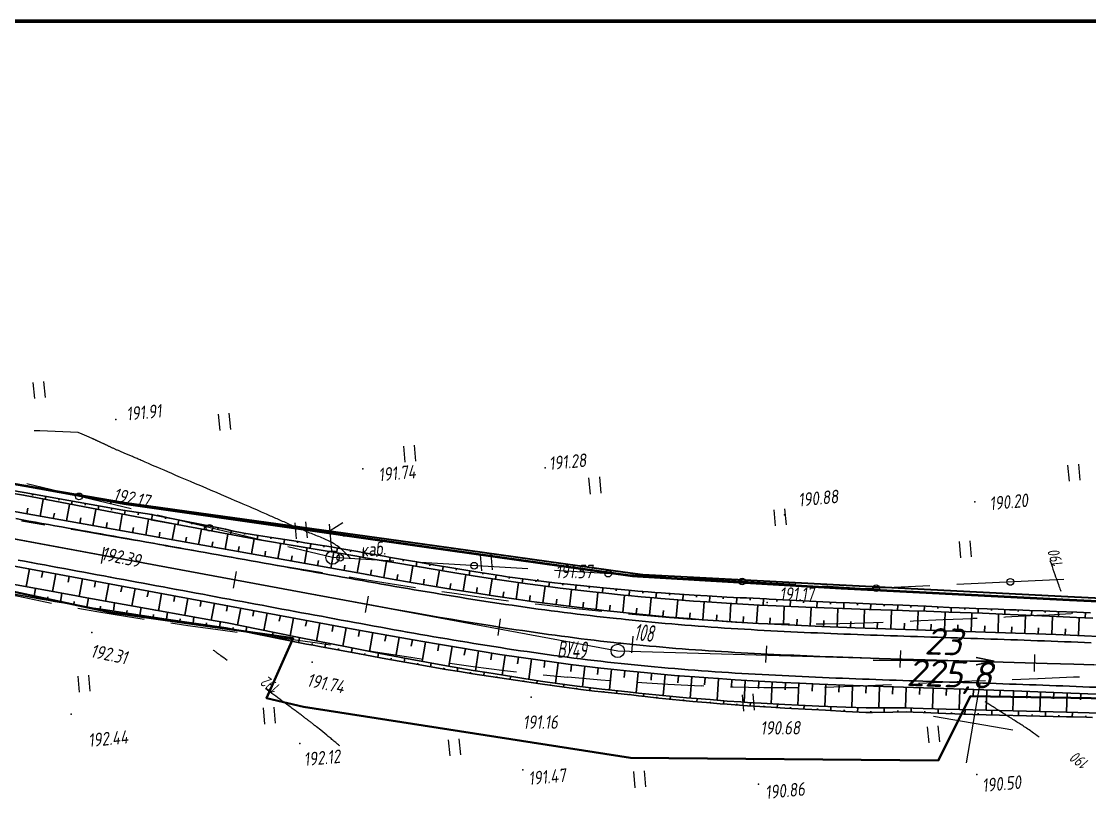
# Model space of a CAD drawing. Header units: millimetres. Extents: x 1808 to 2910, y -1045 to 155.
# Drawn here: x 2428.7 to 2587.8, y -871.7 to -755.5 of the extents above; entities that cross this region are included whole.
import ezdxf

# ---------------------------------------------------------------- set-up
doc = ezdxf.new("R2010")
doc.units = ezdxf.units.MM
doc.linetypes.add('CONTI', pattern=[0])
for name, color, linetype, lineweight in [('10', 1, 'Continuous', 35), ('КОПИЯ_ОСЬ_13_ОТКОСЫ', 7, 'Continuous', 30), ('КОПИЯ_ОСЬ_ГРАНИЦЫ_ПОЛОС', 7, 'Continuous', 30), ('ОСЬ_ВЕРХ_ПОКРЫТИЯ_ГРАНИЦЫ_ПОЛОС', 7, 'Continuous', 30), ('ОСЬ_ВЕРХ_ПОКРЫТИЯ_ОСЬ', 1, 'Continuous', 30), ('Уклоны ПЧ', 5, 'Continuous', 30)]:
    doc.layers.add(name, color=color, linetype=linetype, lineweight=lineweight)
for name, color, linetype in [('_Оформление', 7, 'Continuous'), ('_Ростелеком', 6, 'Continuous'), ('GOR_BDEFAULT', 212, 'CONTI'), ('NAD_MDEFAULT', 7, 'CONTI'), ('PI_OTDEFAULT', 172, 'CONTI'), ('PI_TTDEFAULT', 5, 'CONTI'), ('PLN_O', 7, 'CONTI'), ('SETKR', 2, 'CONTI'), ('SIT_LDEFAULT', 7, 'CONTI'), ('USLZNDEFAULT', 7, 'CONTI'), ('ZAPSKDEFAULT', 7, 'CONTI'), ('КОПИЯ_ОСЬ_ТАНГЕНСЫ', 1, 'Continuous'), ('ОСЬ_ВЕРХ_ПОКРЫТИЯ_ОТКОСЫ', 7, 'Continuous'), ('ОСЬ_ВЕРХ_ПОКРЫТИЯ_ПИКЕТЫ', 1, 'Continuous')]:
    doc.layers.add(name, color=color, linetype=linetype)
doc.styles.add('eskd', font='isocpeur.ttf', dxfattribs={"width": 1.2, "height": 2})
doc.styles.add('SHRFT', font='isocpeui.ttf')
doc.styles.get("Standard").update_dxf_attribs({"font": 'isocpeui.ttf'})
doc.styles.add('ГОСТ', font='isocpeur.ttf', dxfattribs={"height": 4})
doc.linetypes.add('Связь', pattern='A,12.5,[130,ltypeshp.shx,S=1,R=-30,X=0,Y=0.9],1,[130,ltypeshp.shx,S=1,R=-30,X=0,Y=0.9],1,[130,ltypeshp.shx,S=1,R=-30,X=0,Y=0.9],4.5', length=19)

# ---------------------------------------------------------------- blocks, each defined once
blk = doc.blocks.new('BL_333')
at = {"color": 0}
for p, q in [((0, -6), (0, 6)), ((-6, 0), (6, 0))]:
    blk.add_line(p, q, dxfattribs=at)
blk = doc.blocks.new('BL_2011')
at = {"color": 0}
for p, q in [((0, 0), (0, 2.4)), ((1.6, 0), (1.6, 2.4))]:
    blk.add_line(p, q, dxfattribs=at)
blk = doc.blocks.new('BL_4017')
at = {"color": 0}
for p, q in [((0, 1), (0, 5)), ((2, 5), (0, 4)), ((0, 4), (2, 3))]:
    blk.add_line(p, q, dxfattribs=at)
blk.add_circle((0, 0), 1, dxfattribs=at)
blk = doc.blocks.new('Стрелка')
at = {"layer": 'Уклоны ПЧ', "ltscale": 2}
for points in [[(-0.02, -0.05), (-0.02, 17.97)], [(-0.02, -0.05), (-0.58, 2.62)], [(-0.02, -0.05), (0.53, 2.62)]]:
    blk.add_lwpolyline(points, dxfattribs=at)

msp = doc.modelspace()

# ---------------------------------------------------------------- linework, layer by layer
at = {"layer": '10'}
for points in [[(2627.82, -843.42), (2584.6, -841.28), (2550.55, -839.54), (2550.55, -839.54), (2521.29, -838.03), (2518.64, -837.66), (2488.43, -833.46), (2488.43, -833.46), (2458.7, -829.32), (2444.03, -827.28), (2429.27, -824.76), (2399.9, -819.77), (2370.52, -814.78), (2340.8, -809.75), (2326.22, -807.28)], [(2650.1, -861.16), (2626.95, -857.05), (2570.11, -856.09), (2565.26, -865.7), (2519.43, -865.27), (2470.7, -857.69), (2465.22, -856.38), (2469.16, -847.43), (2442.03, -843.61), (2381.61, -830.69), (2299.11, -815.87), (2220.12, -825.4), (2217.18, -825.21), (2172.07, -831.2), (2010.75, -874.33), (2006.06, -875.95), (1867.8, -923.77), (1857.45, -929.54)], [(2299.11, -815.87), (2381.61, -830.69), (2442.03, -843.61), (2469.16, -847.43), (2465.22, -856.38), (2470.7, -857.69), (2519.43, -865.27), (2565.26, -865.7), (2570.11, -856.09), (2626.95, -857.05), (2650.1, -861.16), (2654.29, -862.35), (2713.34, -882.86), (2750.84, -898.87), (2750.84, -898.87), (2750.84, -898.87), (2750.84, -898.87), (2793.32, -919.8), (2792.93, -922.62), (2811.07, -930.47), (2878.3, -834.08)]]:
    msp.add_lwpolyline(points, dxfattribs=at)
at = {"layer": '_Оформление', "lineweight": 70, "ltscale": 200}
msp.add_lwpolyline([(2910.36, -755.52), (1807.57, -755.52), (1807.57, -1041.4), (2910.36, -1041.4)], close=True, dxfattribs=at)
at = {"layer": '_Ростелеком', "color": 5, "linetype": 'Связь', "const_width": 0.35}
msp.add_lwpolyline([(2723.65, -868.98), (2700.08, -858.49), (2681.8, -851.6), (2654.57, -846.95), (2627.8, -843.76), (2584.5, -841.75), (2550.5, -840.01), (2519.81, -838.2), (2488.42, -833.78), (2443.97, -827.41), (2429.27, -824.76), (2399.9, -819.77), (2370.52, -814.78), (2340.8, -809.75), (2326.23, -807.2)], dxfattribs=at)
at = {"layer": 'GOR_BDEFAULT', "color": 212, "flags": 128}
for points, elevation in [([(2431.42, -816.55), (2431, -816.54), (2430.57, -816.54)], 192), ([(2477.65, -835.49), (2477.57, -835.4), (2477.48, -835.3), (2477.37, -835.19), (2477.27, -835.07), (2477.15, -834.95), (2477.02, -834.82), (2476.89, -834.68), (2476.74, -834.54), (2476.6, -834.4), (2476.44, -834.26), (2476.28, -834.12), (2476.11, -833.98), (2475.93, -833.84), (2475.75, -833.7), (2475.56, -833.57), (2475.37, -833.45), (2475.17, -833.33), (2474.96, -833.21), (2474.76, -833.1), (2474.55, -832.99), (2474.34, -832.89), (2474.12, -832.79), (2473.91, -832.7), (2473.68, -832.6), (2473.46, -832.5), (2473.23, -832.41), (2473.02, -832.32), (2472.79, -832.23), (2472.57, -832.14), (2472.34, -832.05), (2472.11, -831.96), (2471.9, -831.87), (2471.68, -831.79), (2471.45, -831.7), (2471.23, -831.6), (2471.01, -831.51), (2470.8, -831.42), (2470.58, -831.33), (2470.36, -831.24), (2470.14, -831.15), (2469.93, -831.05), (2469.71, -830.96), (2469.49, -830.87), (2469.28, -830.78), (2469.07, -830.69), (2468.86, -830.59), (2468.65, -830.51), (2468.44, -830.41), (2468.23, -830.32), (2468.03, -830.23), (2467.82, -830.14), (2467.61, -830.05), (2467.41, -829.96), (2467.21, -829.87), (2467, -829.78), (2466.8, -829.69), (2466.6, -829.61), (2466.41, -829.52), (2466.21, -829.43), (2466.01, -829.34), (2465.81, -829.26), (2465.61, -829.16), (2465.41, -829.07), (2465.2, -828.98), (2464.97, -828.88), (2464.73, -828.78), (2464.46, -828.66), (2464.17, -828.53), (2463.86, -828.39), (2463.51, -828.24), (2463.12, -828.07), (2462.71, -827.89), (2462.25, -827.69), (2461.74, -827.47), (2461.18, -827.23), (2460.56, -826.97), (2459.91, -826.69), (2459.21, -826.4), (2458.49, -826.08), (2457.74, -825.76), (2456.97, -825.43), (2456.2, -825.11), (2455.41, -824.77), (2454.64, -824.44), (2453.88, -824.11), (2453.13, -823.8), (2452.41, -823.49), (2451.72, -823.2), (2451.08, -822.92), (2450.49, -822.66), (2449.94, -822.43), (2449.45, -822.22), (2449, -822.03), (2448.6, -821.85), (2448.24, -821.7), (2447.91, -821.56), (2447.62, -821.43), (2447.36, -821.32), (2447.12, -821.21), (2446.92, -821.13), (2446.73, -821.04), (2446.55, -820.96), (2446.39, -820.89), (2446.24, -820.83), (2446.09, -820.76), (2445.94, -820.7), (2445.8, -820.64), (2445.66, -820.58), (2445.52, -820.51), (2445.39, -820.46), (2445.26, -820.39), (2445.11, -820.34), (2444.99, -820.28), (2444.86, -820.22), (2444.73, -820.17), (2444.6, -820.12), (2444.48, -820.07), (2444.36, -820.02), (2444.24, -819.97), (2444.12, -819.92), (2444.01, -819.87), (2443.89, -819.82), (2443.78, -819.77), (2443.67, -819.73), (2443.55, -819.68), (2443.45, -819.64), (2443.34, -819.59), (2443.24, -819.54), (2443.14, -819.5), (2443.03, -819.45), (2442.93, -819.42), (2442.83, -819.37), (2442.73, -819.33), (2442.64, -819.28), (2442.54, -819.25), (2442.45, -819.2), (2442.35, -819.16), (2442.27, -819.12), (2442.17, -819.08), (2442.09, -819.04), (2442, -818.99), (2441.91, -818.96), (2441.83, -818.91), (2441.74, -818.87), (2441.66, -818.83), (2441.57, -818.79), (2441.5, -818.75), (2441.42, -818.71), (2441.34, -818.68), (2441.25, -818.64), (2441.18, -818.6), (2441.11, -818.56), (2441.03, -818.53), (2440.96, -818.49), (2440.88, -818.46), (2440.81, -818.42), (2440.73, -818.39), (2440.65, -818.36), (2440.59, -818.32), (2440.51, -818.29), (2440.45, -818.26), (2440.37, -818.23), (2440.31, -818.19), (2440.24, -818.16), (2440.18, -818.13), (2440.1, -818.1), (2440.03, -818.08), (2439.97, -818.04), (2439.91, -818.01), (2439.85, -817.98), (2439.78, -817.95), (2439.71, -817.93), (2439.66, -817.9), (2439.59, -817.87), (2439.53, -817.85), (2439.48, -817.82), (2439.41, -817.79), (2439.36, -817.77), (2439.3, -817.74), (2439.24, -817.72), (2438.44, -817.36), (2437.74, -817.06), (2437.13, -816.79), (2431.42, -816.55)], 192), ([(2581.93, -835.86), (2582.08, -836.33), (2582.23, -836.76), (2582.37, -837.18), (2582.51, -837.57), (2582.64, -837.95), (2582.76, -838.29), (2582.88, -838.62), (2582.98, -838.92), (2583.08, -839.19), (2583.18, -839.45), (2583.27, -839.69), (2583.35, -839.91), (2583.42, -840.1), (2583.5, -840.28), (2583.55, -840.44)], 190), ([(2459.37, -850.79), (2459.1, -850.58), (2458.85, -850.4), (2458.62, -850.23), (2458.42, -850.08), (2458.24, -849.94), (2458.07, -849.82), (2457.93, -849.72), (2457.8, -849.62), (2457.7, -849.54), (2457.6, -849.48), (2457.52, -849.41), (2457.44, -849.36), (2457.38, -849.31), (2457.33, -849.27), (2457.28, -849.24)], 192), ([(2476.12, -863.52), (2476.03, -863.43), (2475.92, -863.34), (2475.8, -863.24), (2475.67, -863.14), (2475.54, -863.02), (2475.4, -862.91), (2475.26, -862.79), (2475.11, -862.68), (2474.96, -862.55), (2474.82, -862.43), (2474.68, -862.32), (2474.54, -862.2), (2474.41, -862.09), (2474.3, -861.99), (2474.18, -861.9), (2473.3, -861.19), (2472.68, -860.69), (2472.64, -860.66), (2472.59, -860.62), (2472.54, -860.58), (2472.49, -860.54), (2472.43, -860.5), (2472.39, -860.46), (2472.33, -860.42), (2472.27, -860.37), (2472.22, -860.33), (2472.17, -860.28), (2472.1, -860.24), (2472.04, -860.19), (2471.98, -860.14), (2471.91, -860.1), (2471.85, -860.04), (2471.79, -859.99), (2471.72, -859.94), (2471.66, -859.89), (2471.58, -859.83), (2471.5, -859.77), (2471.43, -859.71), (2471.35, -859.65), (2471.28, -859.59), (2471.2, -859.53), (2471.11, -859.47), (2471.03, -859.41), (2470.94, -859.33), (2470.84, -859.26), (2470.75, -859.2), (2470.65, -859.12), (2470.55, -859.04), (2470.45, -858.96), (2470.35, -858.88), (2470.23, -858.8), (2470.12, -858.72), (2470, -858.63), (2469.88, -858.54), (2469.75, -858.45), (2469.62, -858.35), (2469.48, -858.25), (2469.34, -858.14), (2469.19, -858.04), (2469.04, -857.92), (2468.88, -857.8), (2468.72, -857.68), (2468.55, -857.55), (2468.37, -857.42), (2468.18, -857.28), (2467.99, -857.14), (2467.78, -856.99), (2467.56, -856.83), (2467.34, -856.66), (2467.11, -856.49), (2466.85, -856.3), (2466.58, -856.1), (2466.3, -855.89), (2466.02, -855.68), (2465.7, -855.46), (2465.38, -855.21), (2465.04, -854.96)], 192), ([(2580.31, -862.2), (2580.02, -861.99), (2579.75, -861.79), (2579.49, -861.61), (2579.26, -861.44), (2579.04, -861.29), (2578.83, -861.14), (2578.63, -861), (2578.45, -860.88), (2578.27, -860.76), (2578.1, -860.65), (2577.93, -860.54), (2577.77, -860.43), (2577.61, -860.33), (2577.45, -860.22), (2577.28, -860.12), (2577.11, -860.01), (2576.94, -859.91), (2576.76, -859.8), (2576.59, -859.68), (2576.4, -859.56), (2576.22, -859.45), (2576.04, -859.33), (2575.85, -859.21), (2575.66, -859.09), (2575.47, -858.98), (2575.28, -858.85), (2575.1, -858.74), (2574.9, -858.62), (2574.71, -858.49), (2574.53, -858.38), (2574.35, -858.26), (2574.15, -858.14), (2573.97, -858.02), (2573.8, -857.91), (2573.62, -857.8), (2573.45, -857.69), (2573.28, -857.59), (2573.13, -857.49), (2572.98, -857.39), (2572.84, -857.3), (2572.7, -857.21), (2572.57, -857.13), (2572.46, -857.06), (2572.35, -856.99), (2572.26, -856.92)], 190)]:
    msp.add_lwpolyline(points, dxfattribs=dict(at, elevation=elevation))
at = {"layer": 'PI_TTDEFAULT', "color": 5}
for p in [(2442.74, -814.84, 191.91), (2479.55, -822.2, 191.74), (2506.71, -822.05, 191.28), (2442.04, -827.29, 192.17), (2570.71, -827.13, 190.2), (2542.4, -829.05, 190.88), (2505.62, -838.74, 191.57), (2505.62, -838.76, 191.57), (2539.81, -842.12, 191.17), (2439.19, -846.61, 192.31), (2472, -851.04, 191.74), (2504.63, -856.23, 191.16), (2539.37, -857.68, 190.68), (2436.13, -858.79, 192.44), (2470.16, -863.14, 192.12), (2503.4, -867.1, 191.47), (2571.01, -867.79, 190.5), (2538.49, -869.23, 190.86)]:
    msp.add_point(p, dxfattribs=at)
at = {"layer": 'PLN_O'}
for p, q in [((2445.04, -828.19), (2429.49, -824.44)), ((2464.49, -832.87), (2448.94, -829.13)), ((2475.05, -835.42), (2468.38, -833.82)), ((2484.17, -835.96), (2475.05, -835.43)), ((2504.14, -837.13), (2488.17, -836.19)), ((2524.1, -838.3), (2508.13, -837.36)), ((2544.07, -839.48), (2528.1, -838.54)), ((2584.01, -838.7), (2568.03, -839.45)), ((2554.46, -840.09), (2548.06, -839.71)), ((2564.03, -839.64), (2554.46, -840.09))]:
    msp.add_line(p, q, dxfattribs=at)
for centre in [(2437.27, -826.32), (2456.71, -831), (2476.18, -835.49), (2496.15, -836.66), (2516.12, -837.83), (2536.08, -839.01), (2576.02, -839.07), (2556.04, -840.01)]:
    msp.add_circle(centre, 0.5, dxfattribs=at)
at = {"layer": 'SIT_LDEFAULT', "color": 7}
for p, q in [((2432.18, -830.59), (2428.7, -830)), ((2437.12, -831.42), (2436.13, -831.24)), ((2441.26, -832.13), (2437.12, -831.42)), ((2445.58, -832.89), (2441.26, -832.13)), ((2445.98, -832.96), (2445.58, -832.89)), ((2450.28, -833.72), (2449.92, -833.66)), ((2455.22, -834.6), (2450.28, -833.72)), ((2459.76, -835.39), (2455.22, -834.59)), ((2465.3, -836.36), (2463.7, -836.09)), ((2470.18, -837.19), (2465.3, -836.36)), ((2473.57, -837.74), (2470.18, -837.19)), ((2479.19, -838.65), (2477.51, -838.38)), ((2483.62, -839.35), (2479.19, -838.65)), ((2487.39, -839.94), (2483.62, -839.35)), ((2427.34, -841), (2431.55, -841.88)), ((2492.47, -840.71), (2491.35, -840.54)), ((2496.89, -841.34), (2492.47, -840.71)), ((2501.26, -841.92), (2496.89, -841.34)), ((2431.54, -841.89), (2433.19, -842.22)), ((2437.12, -842.96), (2439.93, -843.48)), ((2505.77, -842.45), (2505.23, -842.38)), ((2510.37, -842.97), (2505.77, -842.46)), ((2515.17, -843.47), (2510.37, -842.97)), ((2439.93, -843.49), (2444.22, -844.19)), ((2444.22, -844.19), (2446.99, -844.61)), ((2520.23, -843.97), (2519.16, -843.87)), ((2525.26, -844.41), (2520.23, -843.97)), ((2529.11, -844.7), (2525.27, -844.4)), ((2535.07, -845.1), (2533.11, -844.98)), ((2561.62, -844.93), (2561.09, -844.95)), ((2566.03, -844.73), (2561.62, -844.93)), ((2570.42, -844.55), (2566.03, -844.73)), ((2571.08, -844.51), (2570.42, -844.54)), ((2575.31, -844.34), (2575.07, -844.35)), ((2580.92, -844.05), (2575.31, -844.34)), ((2585.06, -843.84), (2580.92, -844.06)), ((2450.95, -845.19), (2453.5, -845.56)), ((2453.5, -845.55), (2458.34, -846.21)), ((2458.34, -846.21), (2460.85, -846.54)), ((2539.63, -845.3), (2535.07, -845.1)), ((2543.1, -845.37), (2539.63, -845.3)), ((2548.42, -845.37), (2547.1, -845.37)), ((2552.82, -845.27), (2548.42, -845.37)), ((2557.09, -845.11), (2552.82, -845.26)), ((2464.82, -847.08), (2468.06, -847.51)), ((2468.06, -847.5), (2472.79, -848.16)), ((2472.79, -848.17), (2474.73, -848.45)), ((2478.67, -849.04), (2482.08, -849.57)), ((2482.08, -849.57), (2486.71, -850.29)), ((2486.71, -850.3), (2488.56, -850.58)), ((2492.5, -851.17), (2495.99, -851.67)), ((2495.99, -851.67), (2500.64, -852.28)), ((2500.64, -852.28), (2502.43, -852.48)), ((2506.41, -852.91), (2510.08, -853.25)), ((2510.08, -853.24), (2515, -853.64)), ((2515, -853.64), (2516.37, -853.74)), ((2520.35, -854.02), (2525.02, -854.3)), ((2525.02, -854.3), (2529.96, -854.55)), ((2529.97, -854.53), (2530.35, -854.55)), ((2548.34, -854.74), (2552.58, -854.59)), ((2552.58, -854.6), (2557.01, -854.4)), ((2557.01, -854.41), (2558.33, -854.35)), ((2562.33, -854.15), (2565.87, -853.99)), ((2565.87, -853.99), (2570.29, -853.82)), ((2570.29, -853.82), (2572.32, -853.75)), ((2576.31, -853.6), (2580.14, -853.46)), ((2580.15, -853.45), (2585.42, -853.24)), ((2585.42, -853.24), (2586.31, -853.2)), ((2534.35, -854.7), (2534.75, -854.72)), ((2534.75, -854.72), (2539.31, -854.82)), ((2539.31, -854.82), (2543.73, -854.83)), ((2543.73, -854.83), (2544.33, -854.82))]:
    msp.add_line(p, q, dxfattribs=at)
at = {"layer": 'КОПИЯ_ОСЬ_13_ОТКОСЫ'}
for p, q in [((2430.36, -825.98), (2430.33, -826.18)), ((2432.33, -826.33), (2432.25, -826.77)), ((2434.3, -826.68), (2434.26, -826.91)), ((2436.27, -827.04), (2436.18, -827.52)), ((2438.24, -827.39), (2438.19, -827.65)), ((2440.21, -827.75), (2440.11, -828.28)), ((2442.17, -828.1), (2442.12, -828.38)), ((2444.14, -828.44), (2444.06, -829.04)), ((2446.12, -828.73), (2446.07, -829.07))]:
    msp.add_line(p, q, dxfattribs=at)
for points in [[(2448.1, -829.01), (2443.81, -828.39), (2429.1, -825.75), (2399.73, -820.75), (2370.36, -815.76), (2340.63, -810.73), (2326.09, -808.19), (2311.98, -806.76), (2291.45, -804.56), (2284.38, -803.96)], [(2447.98, -829.79), (2447.98, -829.79), (2429.03, -826.14), (2399.67, -821.15), (2370.29, -816.16), (2340.56, -811.13), (2326.03, -808.59), (2311.94, -807.16), (2291.41, -804.96), (2284.38, -804.56)], [(2372.47, -818.35), (2429.01, -828.84), (2480.19, -837.99), (2483.63, -838.6), (2487.06, -839.19), (2490, -839.69), (2492.95, -840.18), (2495.89, -840.65), (2499.32, -841.18), (2502.75, -841.69), (2504.71, -841.97), (2506.67, -842.24), (2509.85, -842.65), (2513.03, -843.04), (2514.01, -843.15), (2515.48, -843.32), (2516.46, -843.42), (2517.44, -843.52), (2520.19, -843.82), (2521.26, -843.93), (2522.73, -844.07), (2523.72, -844.16), (2525.19, -844.3), (2526.67, -844.42), (2528.64, -844.58), (2530.11, -844.7), (2532.58, -844.88), (2534.56, -845.01), (2536.04, -845.1), (2538.51, -845.25), (2539.9, -845.32), (2543.92, -845.52), (2547.94, -845.71), (2552.91, -845.9), (2558.89, -846.11), (2576.79, -846.71), (2582.8, -846.93), (2589.21, -847.19)], [(2431.48, -829.28), (2431.93, -826.77)], [(2435.42, -829.99), (2435.86, -827.51)], [(2380.85, -828.04), (2478.68, -846.2), (2483.12, -847.01), (2487.07, -847.72), (2490.54, -848.32), (2493.51, -848.82), (2499.98, -849.87), (2505.97, -850.75), (2510.48, -851.36), (2515, -851.91), (2516.51, -852.07), (2519.33, -852.37), (2520.44, -852.49), (2521.95, -852.63), (2522.96, -852.73), (2524.47, -852.87), (2525.98, -853), (2527.49, -853.12), (2529, -853.24), (2531.02, -853.39), (2532.53, -853.49), (2535.05, -853.66), (2538.57, -853.86), (2542.09, -854.05), (2544.6, -854.17), (2547.61, -854.3), (2552.63, -854.5), (2558.64, -854.71), (2576.52, -855.31), (2582.51, -855.53), (2588.88, -855.78)], [(2429.51, -828.93), (2429.66, -828.08)], [(2433.45, -829.64), (2433.6, -828.8)], [(2439.35, -830.69), (2439.79, -828.26)], [(2443.29, -831.4), (2443.72, -829)], [(2448.23, -829.03), (2448.07, -829.81)], [(2448.1, -829.01), (2448.29, -829.05), (2449.27, -829.25), (2459.08, -831.23), (2460.06, -831.44), (2461.82, -831.79), (2464, -832.13), (2465.97, -832.45), (2468.94, -832.91), (2469.92, -833.07), (2470.91, -833.23), (2473.87, -833.7), (2474.86, -833.86), (2475.85, -834.03), (2478.8, -834.55), (2479.78, -834.73), (2482.72, -835.24), (2483.7, -835.42), (2486.64, -835.92), (2487.61, -836.1), (2490.06, -836.51), (2492.5, -836.92), (2496.4, -837.56), (2500.29, -838.18), (2501.07, -838.3), (2504.19, -838.71), (2505.65, -838.9), (2506.14, -838.96), (2508.09, -839.19), (2509.06, -839.3), (2513.92, -839.82), (2515.87, -840.01), (2519.16, -840.31), (2520.52, -840.43), (2522.08, -840.55), (2523.05, -840.63), (2524.02, -840.71), (2525.97, -840.85), (2528.9, -841.04), (2530.85, -841.16), (2533.79, -841.32), (2535.76, -841.42), (2536.74, -841.46), (2537.72, -841.51), (2538.7, -841.56), (2539.69, -841.6), (2540.08, -841.62), (2541.16, -841.68), (2546.1, -841.94), (2547.09, -841.98), (2550.06, -842.12), (2552.04, -842.21), (2555.02, -842.34), (2556.01, -842.38), (2557.01, -842.42), (2560, -842.56), (2560.99, -842.6), (2563.49, -842.71), (2565.19, -842.8), (2566.89, -842.88), (2569.89, -842.99), (2570.89, -843.02), (2572.55, -843.06), (2574.22, -843.13), (2575.89, -843.21), (2576.89, -843.25), (2578.9, -843.31), (2580.9, -843.4), (2581.91, -843.44), (2582.91, -843.48), (2585.92, -843.58), (2586.93, -843.62), (2587.94, -843.66)], [(2437.39, -830.34), (2437.53, -829.52)], [(2441.32, -831.04), (2441.47, -830.23)], [(2447.23, -832.1), (2447.65, -829.73)], [(2447.98, -829.79), (2451.89, -830.52), (2461.71, -832.37), (2463.88, -832.73), (2469.8, -833.72), (2475.71, -834.74), (2478.67, -835.25), (2479.65, -835.42), (2482.6, -835.92), (2483.58, -836.09), (2487.99, -836.84), (2492.39, -837.57), (2496.29, -838.2), (2499.22, -838.65), (2500.97, -838.92), (2504.1, -839.35), (2506.05, -839.61), (2508.97, -839.98), (2513.83, -840.55), (2515.29, -840.71), (2518.4, -841.03), (2519.08, -841.1), (2521.03, -841.29), (2522.97, -841.46), (2523.95, -841.55), (2525.9, -841.7), (2528.83, -841.93), (2530.79, -842.06), (2533.74, -842.25), (2536.19, -842.4), (2538.65, -842.53), (2541.12, -842.66), (2545.57, -842.84), (2551.02, -843.04), (2554.99, -843.18), (2558.48, -843.29), (2559.97, -843.34), (2560.97, -843.37), (2563.47, -843.45), (2566.87, -843.59), (2571.87, -843.74), (2572.87, -843.78), (2574.87, -843.86), (2581.88, -844.16), (2582.89, -844.21), (2585.9, -844.35), (2588.31, -844.47)], [(2448, -829.8), (2451.89, -830.52), (2461.71, -832.37), (2463.88, -832.73), (2469.8, -833.72), (2475.71, -834.74), (2478.67, -835.25), (2479.65, -835.42), (2482.6, -835.92), (2483.58, -836.09), (2487.99, -836.84), (2492.39, -837.57), (2496.29, -838.2), (2499.22, -838.65), (2500.97, -838.92), (2504.1, -839.35), (2506.05, -839.61), (2508.97, -839.98), (2513.83, -840.55), (2515.29, -840.71), (2518.4, -841.03), (2519.08, -841.1), (2521.03, -841.29), (2522.97, -841.46), (2523.95, -841.54), (2525.9, -841.7), (2528.83, -841.93), (2530.79, -842.06), (2533.73, -842.25), (2536.19, -842.4), (2538.65, -842.53), (2541.12, -842.66), (2545.57, -842.84), (2551.02, -843.04), (2554.99, -843.18), (2558.48, -843.29), (2559.97, -843.34), (2560.97, -843.37), (2563.47, -843.45), (2566.87, -843.59), (2571.87, -843.74), (2572.87, -843.78), (2574.87, -843.86), (2581.88, -844.16), (2582.89, -844.21), (2585.9, -844.35), (2588.31, -844.47)], [(2450.19, -829.43), (2450.14, -829.69)], [(2451.17, -832.8), (2451.58, -830.46)], [(2452.15, -829.83), (2452, -830.54)], [(2454.11, -830.23), (2454.06, -830.46)], [(2456.07, -830.62), (2455.94, -831.28)], [(2445.26, -831.75), (2445.4, -830.95)], [(2449.2, -832.45), (2449.34, -831.66)], [(2455.1, -833.51), (2455.52, -831.2)], [(2458.03, -831.02), (2457.98, -831.24)], [(2459.04, -834.21), (2459.45, -831.94)], [(2459.99, -831.42), (2459.86, -832.02)], [(2461.95, -831.81), (2461.92, -832.02)], [(2463.93, -832.12), (2463.83, -832.72)], [(2453.14, -833.15), (2453.27, -832.38)], [(2457.07, -833.86), (2457.21, -833.09)], [(2461.01, -834.56), (2461.15, -833.81)], [(2462.98, -834.91), (2463.38, -832.65)], [(2465.9, -832.43), (2465.87, -832.64)], [(2466.92, -835.62), (2467.33, -833.31)], [(2467.88, -832.74), (2467.78, -833.38)], [(2469.85, -833.06), (2469.82, -833.27)], [(2471.83, -833.38), (2471.72, -834.05)], [(2473.8, -833.69), (2473.77, -833.91)], [(2464.95, -835.27), (2465.08, -834.51)], [(2468.89, -835.97), (2469.02, -835.2)], [(2470.85, -836.32), (2471.27, -833.97)], [(2474.79, -837.03), (2475.22, -834.65)], [(2475.77, -834.02), (2475.65, -834.73)], [(2477.74, -834.36), (2477.7, -834.6)], [(2478.73, -837.73), (2479.16, -835.33)], [(2479.71, -834.72), (2479.59, -835.41)], [(2481.68, -835.06), (2481.64, -835.29)], [(2483.65, -835.41), (2483.53, -836.08)], [(2472.82, -836.67), (2472.96, -835.89)], [(2476.76, -837.38), (2476.9, -836.59)], [(2482.67, -838.43), (2483.09, -836.01)], [(2485.62, -835.75), (2485.58, -835.97)], [(2486.61, -839.11), (2487.03, -836.68)], [(2487.59, -836.09), (2487.48, -836.75)], [(2489.57, -836.43), (2489.53, -836.65)], [(2491.54, -836.76), (2491.43, -837.41)], [(2493.51, -837.09), (2493.47, -837.31)], [(2417.22, -837.55), (2433.94, -840.62), (2436.89, -841.15), (2437.88, -841.34), (2448.7, -843.29), (2457.56, -844.85), (2459.34, -845.16), (2466.39, -846.62), (2470.31, -847.41), (2477.19, -848.77), (2482.12, -849.73), (2486.07, -850.48), (2489.05, -851.03), (2492.03, -851.56), (2494.02, -851.91), (2496.02, -852.25), (2498.02, -852.58), (2500.52, -852.99), (2502.03, -853.23), (2503.53, -853.47), (2506.05, -853.85), (2507.06, -853.99), (2508.57, -854.21), (2511.1, -854.55), (2515.16, -855.04), (2516.17, -855.16), (2517.6, -855.31), (2519.03, -855.45), (2520.65, -855.63), (2521.67, -855.75), (2525.73, -856.14), (2526.75, -856.25), (2527.76, -856.34), (2529.28, -856.46), (2531.31, -856.62), (2532.83, -856.74), (2533.85, -856.82), (2535.87, -856.95), (2536.88, -857.02), (2537.9, -857.09), (2538.91, -857.15), (2542.44, -857.34), (2544.46, -857.44), (2547.49, -857.58), (2551.52, -857.74), (2554.53, -857.84), (2555.53, -857.86), (2560.55, -857.86), (2561.55, -857.89), (2563.05, -857.93), (2566.45, -858.05), (2584.4, -858.5), (2587.78, -858.6), (2594.23, -858.83)], [(2417.22, -837.55), (2433.94, -840.62), (2436.89, -841.15), (2437.88, -841.34), (2448.7, -843.29), (2457.56, -844.85), (2459.34, -845.16), (2466.39, -846.62), (2470.31, -847.41), (2477.19, -848.77), (2482.12, -849.73), (2486.07, -850.48), (2489.05, -851.03), (2492.03, -851.56), (2494.02, -851.91), (2496.02, -852.25), (2498.02, -852.58), (2500.52, -852.99), (2502.03, -853.23), (2503.53, -853.47), (2506.05, -853.85), (2507.06, -853.99), (2508.57, -854.21), (2511.1, -854.55), (2515.16, -855.04), (2516.17, -855.16), (2517.6, -855.31), (2519.03, -855.45), (2520.65, -855.63), (2521.67, -855.75), (2525.73, -856.14), (2526.75, -856.25), (2527.76, -856.34), (2529.28, -856.46), (2531.31, -856.62), (2532.83, -856.74), (2533.85, -856.82), (2535.87, -856.95), (2536.88, -857.02), (2537.9, -857.09), (2538.91, -857.15), (2542.44, -857.34), (2544.46, -857.44), (2547.49, -857.58), (2551.52, -857.74), (2554.53, -857.84), (2555.53, -857.86), (2560.55, -857.86), (2561.55, -857.89), (2563.05, -857.93), (2566.45, -858.05), (2584.4, -858.5), (2587.78, -858.6), (2594.23, -858.83)], [(2429.91, -837.14), (2429.42, -839.79)], [(2431.88, -837.51), (2431.71, -838.39)], [(2433.84, -837.87), (2433.35, -840.51)], [(2435.81, -838.24), (2435.65, -839.12)], [(2437.78, -838.61), (2437.29, -841.23)], [(2480.7, -838.08), (2480.84, -837.28)], [(2484.64, -838.77), (2484.78, -837.96)], [(2488.58, -839.45), (2488.72, -838.64)], [(2490.55, -839.78), (2490.96, -837.33)], [(2494.5, -840.43), (2494.9, -837.97)], [(2495.48, -837.41), (2495.38, -838.05)], [(2497.46, -837.73), (2497.42, -837.94)], [(2498.45, -841.05), (2498.83, -838.59)], [(2499.43, -838.04), (2499.33, -838.67)], [(2501.41, -838.34), (2501.38, -838.55)], [(2503.39, -838.61), (2503.31, -839.24)], [(2419.7, -839.51), (2431.72, -841.62), (2432.7, -841.8), (2433.69, -841.97), (2435.66, -842.3), (2436.65, -842.47), (2437.63, -842.65), (2438.62, -842.82), (2439.4, -842.96), (2440.59, -843.15), (2449.89, -844.55), (2459.2, -845.92), (2464.29, -846.98), (2467.23, -847.56), (2471.16, -848.33), (2472.14, -848.52), (2473.12, -848.71), (2479.04, -849.81), (2482.99, -850.53), (2486.96, -851.24), (2489.45, -851.67), (2491.94, -852.1), (2493.94, -852.43), (2495.94, -852.75), (2500.95, -853.53), (2504.98, -854.13), (2505.99, -854.28), (2509.53, -854.77), (2511.05, -854.98), (2512.06, -855.1), (2514.09, -855.33), (2515.11, -855.44), (2516.13, -855.56), (2517.56, -855.7), (2518.99, -855.84), (2519.6, -855.91), (2520.61, -856.03), (2521.63, -856.16), (2523.66, -856.38), (2524.68, -856.48), (2525.7, -856.58), (2526.71, -856.7), (2527.73, -856.79), (2528.74, -856.88), (2530.77, -857.06), (2531.79, -857.14), (2532.8, -857.22), (2533.82, -857.31), (2536.86, -857.52), (2537.87, -857.6), (2540.4, -857.76), (2542.42, -857.89), (2546.46, -858.11), (2548.47, -858.21), (2551.49, -858.36), (2552.5, -858.42), (2554.51, -858.54), (2555.51, -858.54), (2558.53, -858.48), (2560.53, -858.43), (2561.53, -858.47), (2563.03, -858.53), (2566.43, -858.69), (2570.43, -858.83), (2582.39, -859.12), (2584.38, -859.16), (2585.37, -859.19), (2587.36, -859.23), (2588.25, -859.26)], [(2430.56, -841.42), (2430.81, -840.04)], [(2439.74, -838.97), (2439.58, -839.84)], [(2441.71, -839.34), (2441.23, -841.94)], [(2443.68, -839.7), (2443.51, -840.57)], [(2445.64, -840.07), (2445.16, -842.65)], [(2492.53, -840.11), (2492.66, -839.29)], [(2496.48, -840.74), (2496.6, -839.92)], [(2502.41, -841.64), (2502.77, -839.17)], [(2505.38, -838.86), (2505.35, -839.08)], [(2506.37, -842.2), (2506.71, -839.69)], [(2507.36, -839.1), (2507.28, -839.77)], [(2509.35, -839.33), (2509.33, -839.56)], [(2510.34, -842.72), (2510.65, -840.18)], [(2511.34, -839.55), (2511.26, -840.25)], [(2513.33, -839.76), (2513.3, -840)], [(2515.32, -839.96), (2515.24, -840.71)], [(2517.31, -840.14), (2517.28, -840.39)], [(2432.53, -841.77), (2432.61, -841.31)], [(2434.5, -842.1), (2434.73, -840.76)], [(2438.44, -842.79), (2438.67, -841.48)], [(2447.61, -840.43), (2447.45, -841.29)], [(2449.57, -840.8), (2449.1, -843.36)], [(2451.54, -841.16), (2451.38, -842.01)], [(2453.51, -841.53), (2453.04, -844.05)], [(2455.47, -841.89), (2455.32, -842.73)], [(2500.43, -841.35), (2500.55, -840.53)], [(2504.39, -841.92), (2504.51, -841.1)], [(2508.35, -842.46), (2508.46, -841.63)], [(2514.31, -843.19), (2514.59, -840.64)], [(2518.28, -843.61), (2518.56, -841.05)], [(2519.3, -840.33), (2519.23, -841.12)], [(2521.29, -840.49), (2521.27, -840.75)], [(2522.26, -844.02), (2522.52, -841.42)], [(2523.29, -840.65), (2523.22, -841.48)], [(2525.28, -840.8), (2525.26, -841.07)], [(2526.25, -844.39), (2526.48, -841.75)], [(2527.28, -840.93), (2527.22, -841.8)], [(2529.27, -841.07), (2529.25, -841.36)], [(2531.27, -841.18), (2531.22, -842.09)], [(2533.27, -841.29), (2533.25, -841.6)], [(2535.26, -841.4), (2535.22, -842.34)], [(2537.26, -841.49), (2537.24, -841.81)], [(2539.26, -841.58), (2539.22, -842.56)], [(2541.26, -841.69), (2541.24, -842.01)], [(2543.25, -841.79), (2543.2, -842.74)], [(2436.48, -842.44), (2436.55, -841.99)], [(2440.42, -843.12), (2440.49, -842.68)], [(2442.4, -843.42), (2442.58, -842.18)], [(2444.37, -843.72), (2444.43, -843.31)], [(2446.35, -844.02), (2446.52, -842.89)], [(2457.44, -842.26), (2456.98, -844.75)], [(2459.41, -842.62), (2459.25, -843.45)], [(2461.37, -842.99), (2460.91, -845.49)], [(2463.34, -843.35), (2463.18, -844.19)], [(2512.32, -842.96), (2512.42, -842.11)], [(2516.3, -843.4), (2516.39, -842.55)], [(2520.27, -843.83), (2520.36, -842.97)], [(2524.25, -844.21), (2524.33, -843.34)], [(2530.23, -844.71), (2530.43, -842.04)], [(2534.22, -844.99), (2534.4, -842.29)], [(2538.22, -845.23), (2538.38, -842.52)], [(2542.21, -845.44), (2542.35, -842.71)], [(2545.25, -841.89), (2545.23, -842.21)], [(2546.21, -845.63), (2546.33, -842.87)], [(2547.25, -841.99), (2547.2, -842.9)], [(2549.25, -842.08), (2549.23, -842.39)], [(2550.2, -845.8), (2550.31, -843.02)], [(2551.24, -842.17), (2551.21, -843.05)], [(2553.24, -842.26), (2553.23, -842.55)], [(2554.2, -845.95), (2554.3, -843.16)], [(2555.24, -842.35), (2555.21, -843.19)], [(2557.24, -842.43), (2557.23, -842.71)], [(2558.2, -846.09), (2558.3, -843.29)], [(2559.24, -842.52), (2559.2, -843.32)], [(2561.23, -842.61), (2561.22, -842.87)], [(2562.2, -846.22), (2562.29, -843.42)], [(2563.23, -842.7), (2563.2, -843.45)], [(2565.23, -842.81), (2565.22, -843.05)], [(2567.23, -842.89), (2567.2, -843.6)], [(2569.23, -842.96), (2569.22, -843.2)], [(2571.23, -843.02), (2571.21, -843.72)], [(2573.22, -843.09), (2573.22, -843.32)], [(2575.22, -843.17), (2575.19, -843.87)], [(2577.22, -843.26), (2577.21, -843.49)], [(2579.22, -843.33), (2579.19, -844.04)], [(2581.22, -843.41), (2581.21, -843.65)], [(2448.33, -844.31), (2448.38, -843.94)], [(2450.31, -844.61), (2450.46, -843.6)], [(2452.28, -844.9), (2452.33, -844.57)], [(2454.26, -845.2), (2454.4, -844.29)], [(2458.22, -845.78), (2458.34, -844.99)], [(2465.31, -843.72), (2464.83, -846.3)], [(2467.27, -844.08), (2467.11, -844.94)], [(2469.24, -844.45), (2468.75, -847.09)], [(2471.21, -844.81), (2471.04, -845.69)], [(2528.24, -844.55), (2528.31, -843.67)], [(2532.23, -844.85), (2532.29, -843.96)], [(2536.22, -845.11), (2536.27, -844.21)], [(2540.21, -845.34), (2540.26, -844.44)], [(2544.21, -845.54), (2544.25, -844.63)], [(2548.21, -845.72), (2548.24, -844.8)], [(2552.2, -845.87), (2552.24, -844.95)], [(2566.19, -846.36), (2566.29, -843.57)], [(2570.19, -846.49), (2570.28, -843.7)], [(2574.19, -846.63), (2574.28, -843.83)], [(2578.19, -846.76), (2578.29, -844)], [(2582.18, -846.91), (2582.28, -844.18)], [(2583.22, -843.49), (2583.19, -844.22)], [(2585.21, -843.56), (2585.21, -843.8)], [(2586.18, -847.07), (2586.29, -844.37)], [(2587.21, -843.63), (2587.19, -844.41)], [(2456.24, -845.49), (2456.29, -845.19)], [(2460.19, -846.12), (2460.24, -845.86)], [(2462.15, -846.53), (2462.3, -845.77)], [(2466.07, -847.33), (2466.22, -846.58)], [(2473.17, -845.18), (2472.67, -847.88)], [(2475.14, -845.54), (2474.97, -846.44)], [(2477.1, -845.91), (2476.59, -848.66)], [(2479.07, -846.27), (2478.9, -847.19)], [(2481.04, -846.63), (2480.53, -849.42)], [(2556.2, -846.02), (2556.23, -845.09)], [(2560.2, -846.16), (2560.23, -845.22)], [(2564.19, -846.29), (2564.23, -845.35)], [(2568.19, -846.42), (2568.22, -845.49)], [(2572.19, -846.56), (2572.22, -845.63)], [(2576.19, -846.69), (2576.22, -845.76)], [(2580.19, -846.84), (2580.22, -845.92)], [(2584.18, -846.99), (2584.22, -846.08)], [(2464.11, -846.94), (2464.16, -846.69)], [(2468.03, -847.72), (2468.08, -847.47)], [(2469.99, -848.1), (2470.13, -847.37)], [(2471.95, -848.48), (2472, -848.24)], [(2473.92, -848.86), (2474.05, -848.15)], [(2483.01, -846.99), (2482.84, -847.92)], [(2484.97, -847.34), (2484.47, -850.18)], [(2486.94, -847.69), (2486.77, -848.64)], [(2488.91, -848.04), (2488.41, -850.91)], [(2475.89, -849.22), (2475.93, -848.99)], [(2477.85, -849.59), (2477.97, -848.93)], [(2479.82, -849.95), (2479.86, -849.73)], [(2481.79, -850.31), (2481.9, -849.69)], [(2490.88, -848.38), (2490.72, -849.34)], [(2492.86, -848.71), (2492.36, -851.62)], [(2494.83, -849.04), (2494.67, -850.01)], [(2496.8, -849.35), (2496.33, -852.3)], [(2498.78, -849.67), (2498.62, -850.66)], [(2483.75, -850.67), (2483.79, -850.46)], [(2485.72, -851.02), (2485.83, -850.43)], [(2487.69, -851.37), (2487.73, -851.17)], [(2489.66, -851.71), (2489.76, -851.16)], [(2500.75, -849.98), (2500.32, -852.96)], [(2502.73, -850.27), (2502.59, -851.27)], [(2504.71, -850.57), (2504.27, -853.58)], [(2506.69, -850.85), (2506.56, -851.85)], [(2508.67, -851.12), (2508.26, -854.16)], [(2510.66, -851.38), (2510.53, -852.4)], [(2491.63, -852.05), (2491.67, -851.86)], [(2493.61, -852.37), (2493.69, -851.85)], [(2495.58, -852.69), (2495.61, -852.52)], [(2497.56, -853), (2497.63, -852.52)], [(2512.64, -851.62), (2512.27, -854.69)], [(2514.63, -851.86), (2514.5, -852.88)], [(2516.61, -852.08), (2516.29, -855.17)], [(2518.6, -852.3), (2518.49, -853.33)], [(2520.59, -852.5), (2520.29, -855.59)], [(2522.58, -852.69), (2522.49, -853.72)], [(2524.58, -852.88), (2524.3, -856)], [(2499.53, -853.31), (2499.56, -853.15)], [(2501.51, -853.62), (2501.58, -853.16)], [(2503.49, -853.91), (2503.51, -853.76)], [(2505.47, -854.2), (2505.53, -853.77)], [(2507.45, -854.48), (2507.47, -854.34)], [(2509.43, -854.76), (2509.49, -854.33)], [(2526.57, -853.05), (2526.48, -854.09)], [(2528.56, -853.2), (2528.31, -856.38)], [(2530.56, -853.35), (2530.48, -854.41)], [(2532.55, -853.49), (2532.34, -856.7)], [(2534.55, -853.62), (2534.48, -854.69)], [(2536.54, -853.75), (2536.35, -856.98)], [(2538.54, -853.86), (2538.48, -854.94)], [(2540.54, -853.97), (2540.37, -857.23)], [(2542.53, -854.07), (2542.48, -855.16)], [(2544.53, -854.16), (2544.38, -857.44)], [(2546.53, -854.25), (2546.48, -855.34)], [(2548.53, -854.34), (2548.4, -857.61)], [(2550.53, -854.41), (2550.48, -855.51)], [(2552.53, -854.49), (2552.4, -857.77)], [(2554.52, -854.56), (2554.49, -855.66)], [(2511.41, -855.02), (2511.43, -854.88)], [(2513.4, -855.25), (2513.45, -854.83)], [(2515.39, -855.48), (2515.4, -855.34)], [(2517.37, -855.68), (2517.41, -855.29)], [(2519.36, -855.88), (2519.38, -855.75)], [(2521.35, -856.12), (2521.4, -855.72)], [(2523.34, -856.34), (2523.35, -856.2)], [(2525.33, -856.55), (2525.37, -856.11)], [(2556.52, -854.63), (2556.41, -857.86)], [(2558.52, -854.71), (2558.48, -855.78)], [(2560.52, -854.77), (2560.42, -857.86)], [(2562.52, -854.84), (2562.49, -855.87)], [(2564.52, -854.91), (2564.42, -857.98)], [(2566.52, -854.97), (2566.48, -856)], [(2568.52, -855.04), (2568.41, -858.1)], [(2570.51, -855.11), (2570.48, -856.13)], [(2572.51, -855.17), (2572.41, -858.2)], [(2574.51, -855.24), (2574.48, -856.25)], [(2576.51, -855.31), (2576.41, -858.3)], [(2578.51, -855.38), (2578.47, -856.38)], [(2580.51, -855.45), (2580.4, -858.4)], [(2582.51, -855.53), (2582.47, -856.51)], [(2584.51, -855.61), (2584.39, -858.5)], [(2586.5, -855.69), (2586.47, -856.65)], [(2527.32, -856.75), (2527.33, -856.61)], [(2529.31, -856.93), (2529.35, -856.47)], [(2531.3, -857.1), (2531.31, -856.95)], [(2533.29, -857.27), (2533.34, -856.78)], [(2535.29, -857.41), (2535.3, -857.25)], [(2537.28, -857.56), (2537.32, -857.05)], [(2539.28, -857.69), (2539.29, -857.52)], [(2541.27, -857.82), (2541.31, -857.28)], [(2543.27, -857.94), (2543.28, -857.76)], [(2545.27, -858.05), (2545.3, -857.48)], [(2549.26, -858.25), (2549.29, -857.65)], [(2553.26, -858.47), (2553.3, -857.8)], [(2547.27, -858.15), (2547.28, -857.96)], [(2551.26, -858.35), (2551.27, -858.14)], [(2555.26, -858.54), (2555.26, -858.32)], [(2557.25, -858.51), (2557.24, -857.86)], [(2559.25, -858.46), (2559.25, -858.25)], [(2561.25, -858.46), (2561.27, -857.88)], [(2563.25, -858.54), (2563.26, -858.35)], [(2565.25, -858.63), (2565.28, -858.01)], [(2567.25, -858.72), (2567.26, -858.51)], [(2569.25, -858.79), (2569.27, -858.12)], [(2571.25, -858.85), (2571.25, -858.63)], [(2573.25, -858.9), (2573.26, -858.22)], [(2575.24, -858.95), (2575.25, -858.72)], [(2577.24, -859), (2577.26, -858.32)], [(2579.24, -859.05), (2579.25, -858.82)], [(2581.24, -859.09), (2581.26, -858.42)], [(2583.24, -859.14), (2583.25, -858.92)], [(2585.24, -859.18), (2585.26, -858.53)], [(2587.24, -859.23), (2587.25, -859.01)]]:
    msp.add_lwpolyline(points, dxfattribs=at)
at = {"layer": 'КОПИЯ_ОСЬ_ГРАНИЦЫ_ПОЛОС'}
msp.add_lwpolyline([(2588.07, -848.14), (2587.07, -848.1), (2586.07, -848.06), (2585.08, -848.02), (2584.08, -847.98), (2583.08, -847.94), (2582.09, -847.9), (2581.09, -847.87), (2580.09, -847.83), (2579.1, -847.79), (2578.1, -847.76), (2577.1, -847.72), (2576.11, -847.69), (2575.11, -847.66), (2574.11, -847.62), (2573.12, -847.59), (2572.12, -847.55), (2571.13, -847.52), (2570.13, -847.49), (2569.14, -847.45), (2568.14, -847.42), (2567.14, -847.39), (2566.15, -847.35), (2565.15, -847.32), (2564.16, -847.29), (2563.16, -847.26), (2562.17, -847.22), (2561.17, -847.19), (2560.18, -847.16), (2559.19, -847.12), (2558.19, -847.09), (2557.2, -847.06), (2556.2, -847.02), (2555.21, -846.99), (2554.22, -846.95), (2553.23, -846.91), (2552.23, -846.88), (2551.24, -846.84), (2550.25, -846.8), (2549.26, -846.76), (2548.27, -846.72), (2547.28, -846.68), (2546.29, -846.64), (2545.3, -846.59), (2544.31, -846.55), (2543.32, -846.5), (2542.33, -846.45), (2541.34, -846.4), (2540.35, -846.35), (2539.36, -846.3), (2538.37, -846.24), (2537.39, -846.18), (2536.4, -846.12), (2535.41, -846.06), (2534.43, -846), (2533.44, -845.94), (2532.46, -845.87), (2531.47, -845.8), (2530.49, -845.73), (2529.5, -845.65), (2528.52, -845.58), (2527.54, -845.5), (2526.55, -845.42), (2525.57, -845.33), (2524.59, -845.25), (2523.61, -845.16), (2522.63, -845.07), (2521.65, -844.97), (2520.67, -844.87), (2519.69, -844.77), (2518.71, -844.66), (2518.02, -844.59), (2517.33, -844.52), (2516.36, -844.42), (2515.39, -844.31), (2514.42, -844.21), (2513.45, -844.1), (2512.47, -843.98), (2511.5, -843.87), (2510.53, -843.75), (2509.56, -843.63), (2508.59, -843.5), (2507.62, -843.37), (2506.65, -843.25), (2505.67, -843.11), (2504.7, -842.98), (2503.73, -842.84), (2502.76, -842.7), (2501.79, -842.56), (2500.82, -842.42), (2499.85, -842.27), (2498.87, -842.13), (2497.9, -841.98), (2496.93, -841.83), (2495.96, -841.67), (2494.99, -841.52), (2494.02, -841.36), (2493.05, -841.21), (2492.08, -841.05), (2491.11, -840.89), (2490.14, -840.72), (2489.16, -840.56), (2488.19, -840.4), (2487.22, -840.23), (2486.25, -840.06), (2485.28, -839.9), (2484.31, -839.73), (2483.33, -839.56), (2482.36, -839.39), (2481.39, -839.22), (2480.42, -839.05), (2479.45, -838.87), (2478.47, -838.7), (2477.5, -838.53), (2476.53, -838.36), (2475.56, -838.18), (2474.58, -838.01), (2473.61, -837.83), (2472.64, -837.66), (2471.66, -837.49), (2470.69, -837.31), (2469.72, -837.14), (2468.74, -836.96), (2467.77, -836.79), (2466.79, -836.62), (2465.82, -836.44), (2464.85, -836.27), (2463.87, -836.09), (2462.9, -835.92), (2461.93, -835.75), (2460.95, -835.57), (2459.98, -835.4), (2459.01, -835.22), (2458.03, -835.05), (2457.06, -834.87), (2456.09, -834.7), (2455.11, -834.53), (2454.14, -834.35), (2453.16, -834.18), (2452.19, -834), (2451.22, -833.83), (2450.24, -833.66), (2449.27, -833.48), (2448.3, -833.31), (2447.32, -833.13), (2446.35, -832.96), (2445.38, -832.79), (2444.4, -832.61), (2443.43, -832.44), (2442.45, -832.26), (2441.48, -832.09), (2440.51, -831.91), (2439.53, -831.74), (2438.56, -831.57), (2437.59, -831.39), (2436.61, -831.22), (2435.64, -831.04), (2434.67, -830.87), (2433.69, -830.7), (2432.72, -830.52), (2431.75, -830.35), (2430.77, -830.17), (2429.8, -830), (2428.82, -829.83), (2427.84, -829.64)], dxfattribs=at)
at = {"layer": 'КОПИЯ_ОСЬ_ТАНГЕНСЫ'}
for p, q in [((2326.55, -813.88), (2517.53, -849.35)), ((2517.53, -849.35), (2620.14, -852.3))]:
    msp.add_line(p, q, dxfattribs=at)
msp.add_circle((2517.53, -849.35), 1, dxfattribs=at)
at = {"layer": 'ОСЬ_ВЕРХ_ПОКРЫТИЯ_ГРАНИЦЫ_ПОЛОС'}
for points in [[(2372.47, -818.35), (2429.01, -828.84), (2480.19, -837.99), (2483.63, -838.6), (2487.06, -839.19), (2490, -839.69), (2492.95, -840.18), (2495.89, -840.65), (2499.32, -841.18), (2502.75, -841.69), (2504.71, -841.97), (2506.67, -842.24), (2509.85, -842.65), (2513.03, -843.04), (2514.01, -843.15), (2515.48, -843.32), (2516.46, -843.42), (2517.44, -843.52), (2520.19, -843.82), (2521.26, -843.93), (2522.73, -844.07), (2523.72, -844.16), (2525.19, -844.3), (2526.67, -844.42), (2528.64, -844.58), (2530.11, -844.7), (2532.58, -844.88), (2534.56, -845.01), (2536.04, -845.1), (2538.51, -845.25), (2539.9, -845.32), (2543.92, -845.52), (2547.94, -845.71), (2552.91, -845.9), (2558.89, -846.11), (2576.79, -846.71), (2582.8, -846.93), (2589.21, -847.19)], [(2380.85, -828.04), (2478.68, -846.2), (2483.12, -847.01), (2487.07, -847.72), (2490.54, -848.32), (2493.51, -848.82), (2499.98, -849.87), (2505.97, -850.75), (2510.48, -851.36), (2515, -851.91), (2516.51, -852.07), (2519.33, -852.37), (2520.44, -852.49), (2521.95, -852.63), (2522.96, -852.73), (2524.47, -852.87), (2525.98, -853), (2527.49, -853.12), (2529, -853.24), (2531.02, -853.39), (2532.53, -853.49), (2535.05, -853.66), (2538.57, -853.86), (2542.09, -854.05), (2544.6, -854.17), (2547.61, -854.3), (2552.63, -854.5), (2558.64, -854.71), (2576.52, -855.31), (2582.51, -855.53), (2588.88, -855.78)], [(2588.82, -854.78), (2587.82, -854.74), (2586.83, -854.69), (2585.84, -854.65), (2584.85, -854.62), (2583.85, -854.58), (2582.86, -854.54), (2581.87, -854.5), (2580.87, -854.46), (2579.88, -854.43), (2578.89, -854.39), (2577.89, -854.36), (2576.9, -854.32), (2575.91, -854.29), (2574.91, -854.25), (2573.92, -854.22), (2572.92, -854.18), (2571.93, -854.15), (2570.93, -854.12), (2569.94, -854.08), (2568.94, -854.05), (2567.95, -854.02), (2566.95, -853.99), (2565.96, -853.95), (2564.96, -853.92), (2563.97, -853.89), (2562.97, -853.85), (2561.98, -853.82), (2560.98, -853.79), (2559.99, -853.75), (2558.99, -853.72), (2558, -853.69), (2557, -853.65), (2556, -853.62), (2555.01, -853.58), (2554.01, -853.55), (2553.01, -853.51), (2552.01, -853.47), (2551.02, -853.44), (2550.02, -853.4), (2549.02, -853.36), (2548.02, -853.32), (2547.02, -853.27), (2546.02, -853.23), (2545.03, -853.19), (2544.03, -853.14), (2543.03, -853.09), (2542.03, -853.04), (2541.03, -852.99), (2540.03, -852.94), (2539.03, -852.89), (2538.03, -852.83), (2537.03, -852.77), (2536.03, -852.71), (2535.03, -852.65), (2534.03, -852.59), (2533.03, -852.52), (2532.03, -852.46), (2531.03, -852.39), (2530.03, -852.31), (2529.03, -852.24), (2528.03, -852.16), (2527.03, -852.08), (2526.03, -852), (2525.03, -851.91), (2524.03, -851.82), (2523.03, -851.73), (2522.03, -851.64), (2521.03, -851.54), (2520.03, -851.44), (2519.03, -851.34), (2518.03, -851.23), (2517.02, -851.12), (2516.02, -851.01), (2515.02, -850.9), (2514.01, -850.78), (2513.01, -850.66), (2512.01, -850.54), (2511.01, -850.42), (2510.01, -850.29), (2509.01, -850.16), (2508.01, -850.02), (2507.02, -849.89), (2506.02, -849.75), (2505.02, -849.61), (2504.03, -849.46), (2503.03, -849.32), (2502.03, -849.17), (2501.04, -849.02), (2500.05, -848.86), (2499.05, -848.71), (2498.06, -848.55), (2497.07, -848.39), (2496.08, -848.23), (2495.08, -848.07), (2494.09, -847.91), (2493.1, -847.74), (2492.11, -847.57), (2491.12, -847.41), (2490.13, -847.24), (2489.15, -847.06), (2488.16, -846.89), (2487.17, -846.72), (2486.18, -846.54), (2485.2, -846.37), (2484.21, -846.19), (2483.22, -846.01), (2482.24, -845.83), (2481.25, -845.65), (2480.27, -845.47), (2479.28, -845.29), (2478.3, -845.11), (2477.31, -844.93), (2476.33, -844.75), (2475.35, -844.57), (2474.36, -844.39), (2473.38, -844.2), (2472.4, -844.02), (2471.42, -843.84), (2470.43, -843.66), (2469.45, -843.47), (2468.47, -843.29), (2467.49, -843.11), (2466.5, -842.93), (2465.52, -842.74), (2464.54, -842.56), (2463.56, -842.38), (2462.57, -842.2), (2461.59, -842.01), (2460.61, -841.83), (2459.63, -841.65), (2458.64, -841.47), (2457.66, -841.28), (2456.68, -841.1), (2455.7, -840.92), (2454.71, -840.74), (2453.73, -840.55), (2452.75, -840.37), (2451.77, -840.19), (2450.78, -840.01), (2449.8, -839.82), (2448.82, -839.64), (2447.84, -839.46), (2446.85, -839.28), (2445.87, -839.09), (2444.89, -838.91), (2443.91, -838.73), (2442.92, -838.55), (2441.94, -838.36), (2440.96, -838.18), (2439.98, -838), (2438.99, -837.82), (2438.01, -837.63), (2437.03, -837.45), (2436.05, -837.27), (2435.06, -837.09), (2434.08, -836.9), (2433.1, -836.72), (2432.12, -836.54), (2431.13, -836.36), (2430.15, -836.17), (2429.17, -835.99), (2428.19, -835.81)]]:
    msp.add_lwpolyline(points, dxfattribs=at)
at = {"layer": 'ОСЬ_ВЕРХ_ПОКРЫТИЯ_ОСЬ'}
msp.add_lwpolyline([(2381.54, -824.1), (2472.51, -840.99), (2472.51, -840.99), (2481.17, -842.59), (2484.06, -843.11), (2486.95, -843.63), (2488.87, -843.97), (2490.8, -844.31), (2492.73, -844.64), (2494.66, -844.96), (2496.59, -845.28), (2498.52, -845.59), (2500.45, -845.89), (2501.42, -846.04), (2502.39, -846.19), (2503.35, -846.33), (2504.32, -846.47), (2505.29, -846.62), (2506.26, -846.75), (2507.23, -846.89), (2508.2, -847.02), (2509.17, -847.15), (2510.14, -847.28), (2511.11, -847.41), (2512.08, -847.53), (2513.05, -847.65), (2514.02, -847.76), (2514.99, -847.88), (2515.96, -847.99), (2516.93, -848.1), (2516.93, -848.1, 0.001215), (2518.38, -848.25), (2518.38, -848.25), (2519.36, -848.35), (2520.33, -848.45), (2521.31, -848.54), (2522.28, -848.63), (2523.25, -848.72), (2524.23, -848.8), (2525.2, -848.89), (2526.18, -848.97), (2527.15, -849.04), (2528.13, -849.12), (2529.1, -849.19), (2530.08, -849.26), (2531.06, -849.32), (2532.03, -849.39), (2533.01, -849.45), (2533.98, -849.51), (2534.96, -849.57), (2535.94, -849.63), (2537.89, -849.73), (2539.85, -849.83), (2541.8, -849.93), (2543.75, -850.01), (2545.71, -850.09), (2547.66, -850.17), (2549.62, -850.24), (2552.55, -850.34), (2556.46, -850.47), (2563.31, -850.67), (2563.31, -850.67), (2566.7, -850.77), (2566.7, -850.77), (2576.59, -851.06), (2581.53, -851.21), (2585.48, -851.35), (2588.45, -851.45)], format="xyb", dxfattribs=at)
at = {"layer": 'ОСЬ_ВЕРХ_ПОКРЫТИЯ_ОТКОСЫ'}
msp.add_lwpolyline([(2538.08, -853.83), (2538.57, -853.86), (2542.09, -854.05), (2544.6, -854.17), (2547.61, -854.3), (2552.63, -854.5), (2558.64, -854.71), (2576.52, -855.31), (2582.51, -855.53), (2588.88, -855.78)], dxfattribs=at)
at = {"layer": 'ОСЬ_ВЕРХ_ПОКРЫТИЯ_ПИКЕТЫ'}
for p, q in [((2440.63, -836.34), (2441.09, -833.88)), ((2460.3, -839.99), (2460.75, -837.54)), ((2479.97, -843.64), (2480.42, -841.18)), ((2499.71, -847.04), (2500.09, -844.57)), ((2519.61, -849.63), (2519.85, -847.14)), ((2519.61, -849.63), (2519.85, -847.14)), ((2539.61, -851.07), (2539.74, -848.58)), ((2559.63, -851.81), (2559.7, -849.31)), ((2579.61, -852.4), (2579.69, -849.9))]:
    msp.add_line(p, q, dxfattribs=at)

# ---------------------------------------------------------------- block references
at = {"layer": 'SETKR', "color": 82, "rotation": 80.24411503969377}
msp.add_blockref('BL_333', (2570.5, -860.13), dxfattribs=at)
at = {"layer": 'USLZNDEFAULT', "color": 7, "rotation": 5.244115039693727}
msp.add_blockref('BL_4017', (2475.05, -835.43), dxfattribs=at)
at = {"layer": 'ZAPSKDEFAULT', "color": 7, "rotation": 5.244115039693727}
for p in [(2430.68, -811.74), (2458.28, -816.48), (2485.87, -821.23), (2584.83, -824.04), (2513.47, -825.97), (2541.06, -830.72), (2469.7, -832.65), (2568.66, -835.46), (2497.3, -837.4), (2437.36, -855.5), (2536.32, -858.31), (2464.96, -860.25), (2563.91, -863.06), (2492.55, -864.99), (2520.15, -869.74)]:
    msp.add_blockref('BL_2011', p, dxfattribs=at)
at = {"layer": 'Уклоны ПЧ', "rotation": 89.45949898475868}
msp.add_blockref('Стрелка', (2573.55, -850.88), dxfattribs=at)

# ---------------------------------------------------------------- texts
at = {"layer": 'GOR_BDEFAULT', "color": 212, "style": 'SHRFT', "width": 0.75}
for s, rotation, p in [('190', 106.9928, (2583.97, -836.62, 190)), ('192', 143.5922, (2467.42, -854.58, 192)), ('190', 142.5303, (2587.93, -865.88, 190))]:
    msp.add_text(s, height=1.722, rotation=rotation, dxfattribs=at).set_placement(p)
at = {"layer": 'NAD_MDEFAULT', "color": 7, "style": 'eskd', "oblique": 10, "width": 0.8}
msp.add_text('каб.', height=2, rotation=5.2441, dxfattribs=at).set_placement((2479.31, -835.34))
at = {"layer": 'PI_OTDEFAULT', "color": 172, "style": 'eskd', "oblique": 10, "width": 0.8}
for s, rotation, p in [('191.91', 5.2441, (2444.42, -815.03)), ('191.28', 5.2441, (2507.38, -822.41)), ('191.74', 5.2441, (2481.96, -824.11)), ('192.17', 348.2441, (2442.24, -826.98)), ('190.88', 5.2441, (2544.51, -827.85)), ('190.20', 5.2441, (2573, -828.4)), ('192.39', 348.2441, (2440.5, -835.75)), ('191.57', 0.2441, (2508.26, -838.54)), ('191.17', 0.2441, (2541.65, -841.89)), ('192.31', 348.2441, (2438.88, -850.26)), ('191.74', 348.2441, (2471.11, -854.6)), ('191.16', 0.2441, (2503.41, -860.98)), ('190.68', 0.2441, (2538.79, -861.83)), ('192.44', 5.2441, (2438.74, -863.68)), ('192.12', 5.2441, (2470.85, -866.53)), ('191.47', 5.2441, (2504.31, -869.37)), ('190.86', 5.2441, (2539.59, -871.44)), ('190.50', 5.2441, (2571.9, -870.41))]:
    msp.add_text(s, height=2, rotation=rotation, dxfattribs=at).set_placement(p)
at = {"layer": 'КОПИЯ_ОСЬ_ТАНГЕНСЫ', "width": 0.6}
msp.add_text('ВУ49', height=2.5, rotation=358.3525, dxfattribs=at).set_placement((2508.5, -850.34))
at = {"layer": 'ОСЬ_ВЕРХ_ПОКРЫТИЯ_ПИКЕТЫ', "width": 0.6}
msp.add_text('108', height=2.5, rotation=354.3096, dxfattribs=at).set_placement((2519.9, -847.75))
at = {"layer": 'Уклоны ПЧ', "style": 'ГОСТ', "oblique": 15}
for s, p in [('23', (2563.17, -849.87)), ('225,8', (2560.48, -854.56))]:
    msp.add_text(s, height=4, rotation=358.0387, dxfattribs=at).set_placement(p)

doc.saveas('drawing.dxf')
